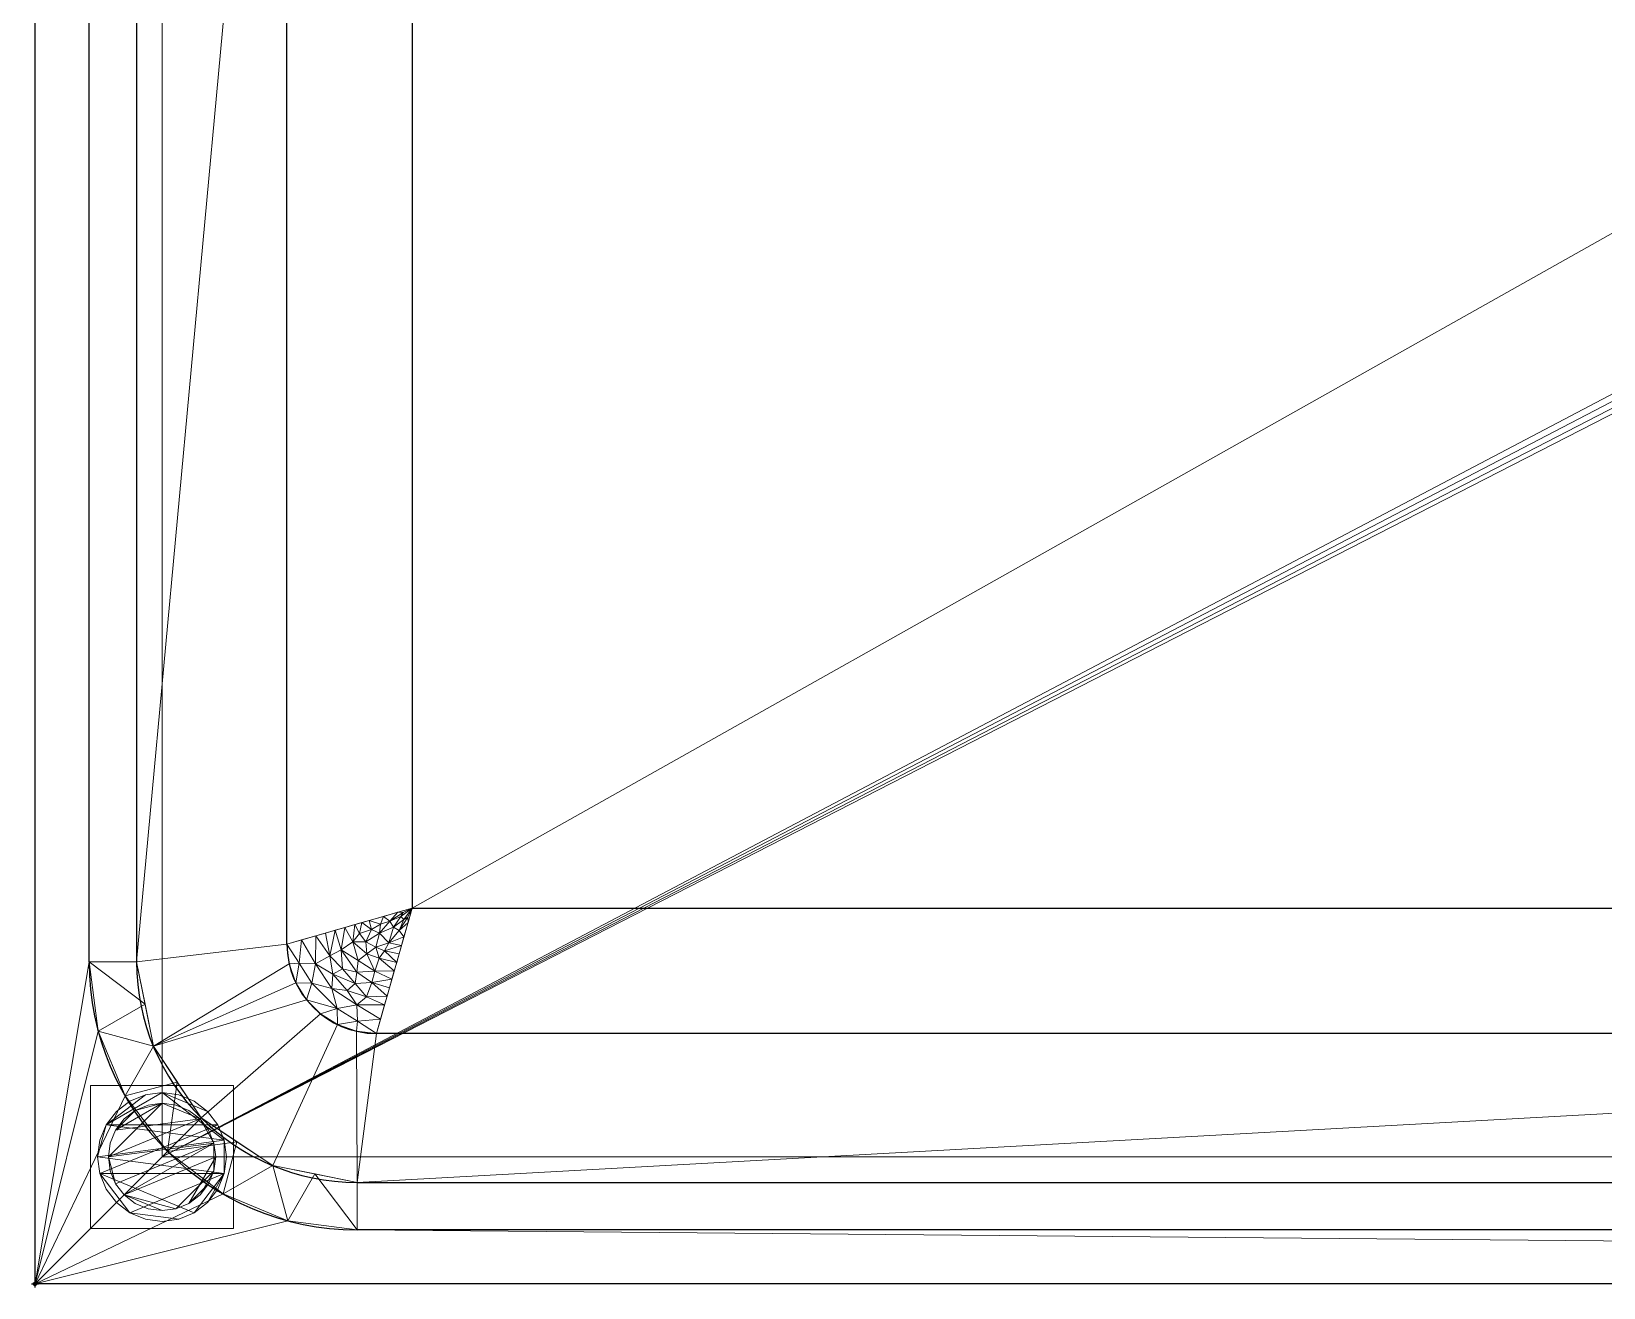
# Model space of a CAD drawing. Header units: millimetres. Extents: x -1 to 1801, y -701 to 1.
# Drawn here: x -1 to 438.4, y -701 to -350 of the extents above; entities that cross this region are included whole.
import ezdxf

# ---------------------------------------------------------------- set-up
doc = ezdxf.new("R2010")
doc.units = ezdxf.units.MM
doc.header["$PDMODE"] = 34
for name, color, linetype in [('IQ_200_2D', 1, 'Continuous'), ('IQ_200_3D', 1, 'Continuous'), ('IQ_204_2D', 7, 'Continuous'), ('IQ_INS_3D', 3, 'Continuous')]:
    doc.layers.add(name, color=color, linetype=linetype)

msp = doc.modelspace()

# ---------------------------------------------------------------- linework, layer by layer
at = {"layer": 'IQ_200_2D'}
for p, q in [((0, -700), (0, 0)), ((1800, -700), (0, -700))]:
    msp.add_line(p, q, dxfattribs=at)
at = {"layer": 'IQ_204_2D'}
for p, q in [((15.11, -610), (15.11, -110)), ((28.39, -110), (28.39, -610)), ((70.41, -605), (70.41, -155)), ((105.41, -165), (105.41, -595)), ((105.41, -595), (835.41, -595)), ((845.41, -630), (95.41, -630)), ((90, -671.61), (1710, -671.61)), ((1710, -684.89), (90, -684.89))]:
    msp.add_line(p, q, dxfattribs=at)
for centre, radius in [((95.41, -605), 25), ((90, -610), 74.89), ((90, -610), 61.61)]:
    msp.add_arc(centre, radius, 180, 270, dxfattribs=at)
at = {"layer": 'IQ_INS_3D'}
msp.add_point((0, -700), dxfattribs=at)

# ---------------------------------------------------------------- meshes
at = {"layer": 'IQ_200_3D', "lineweight": 18}
mesh = msp.add_polyface(dxfattribs=at)
corners = [(0, -13, 1000), (0, 0, 1000), (0, 0, 850), (0, -700, 850), (0, -700, 900), (0, -23, 900), (0, -20.41, 900.34), (0, -18, 901.34), (0, -15.93, 902.93), (0, -14.34, 905), (0, -13.34, 907.41), (0, -13, 910)]
mesh.append_faces([[corners[k] for k in face] for face in [(6, 2, 5), (11, 2, 10)]], dxfattribs={"vtx0": -1, "vtx1": -1})
mesh.append_faces([[corners[k] for k in face] for face in [(2, 6, 7), (2, 7, 8)]], dxfattribs={"vtx0": -1, "vtx2": -1})
mesh.append_faces([[corners[k] for k in face] for face in [(9, 10, 2), (8, 9, 2)]], dxfattribs={"vtx1": -1, "vtx2": -1})
mesh.append_faces([[corners[k] for k in face] for face in [(3, 4, 5, 2)]], dxfattribs={"vtx2": -1})
mesh.append_faces([[corners[k] for k in face] for face in [(11, 0, 1, 2)]], dxfattribs={"vtx3": -1})
mesh = msp.add_polyface(dxfattribs=at)
corners = [(1800, 0, 850), (1800, -700, 850), (0, -700, 850), (0, 0, 850), (1764.5, -110, 850), (35.5, -110, 850), (35.5, -664.5, 850), (1764.5, -664.5, 850), (915, -84.5, 850), (914.49, -80.62, 850), (912.99, -77, 850), (910.61, -73.89, 850), (907.5, -71.51, 850), (903.88, -70.01, 850), (900, -69.5, 850), (896.12, -70.01, 850), (892.5, -71.51, 850), (889.39, -73.89, 850), (887.01, -77, 850), (885.51, -80.62, 850), (885, -84.5, 850), (885.51, -88.38, 850), (887.01, -92, 850), (889.39, -95.11, 850), (892.5, -97.49, 850), (896.12, -98.99, 850), (900, -99.5, 850), (903.88, -98.99, 850), (907.5, -97.49, 850), (910.61, -95.11, 850), (912.99, -92, 850), (914.49, -88.38, 850)]
mesh.append_faces([[corners[k] for k in face] for face in [(29, 4, 28), (28, 4, 27), (9, 4, 8), (8, 4, 31), (24, 5, 23), (21, 5, 20), (16, 3, 15), (18, 3, 17)]], dxfattribs={"vtx0": -1, "vtx1": -1})
mesh.append_faces([[corners[k] for k in face] for face in [(1, 7, 4, 0), (4, 30, 31), (0, 13, 14), (5, 25, 26), (3, 18, 19)]], dxfattribs={"vtx0": -1, "vtx2": -1})
mesh.append_faces([[corners[k] for k in face] for face in [(29, 30, 4), (10, 11, 0), (12, 13, 0), (11, 12, 0), (22, 23, 5), (24, 25, 5), (21, 22, 5), (16, 17, 3)]], dxfattribs={"vtx1": -1, "vtx2": -1})
mesh.append_faces([[corners[k] for k in face] for face in [(9, 10, 0, 4), (19, 20, 5, 3)]], dxfattribs={"vtx1": -1, "vtx2": -1, "vtx3": -1})
mesh.append_faces([[corners[k] for k in face] for face in [(26, 27, 4, 5), (6, 7, 1, 2), (5, 6, 2, 3), (14, 15, 3, 0)]], dxfattribs={"vtx1": -1, "vtx3": -1})
mesh = msp.add_polyface(dxfattribs=at)
corners = [(1800, -700, 900), (1800, -23, 900), (0, -23, 900), (0, -700, 900), (90, -35.11, 900), (1710, -35.11, 900), (1729.38, -37.66, 900), (1747.44, -45.15, 900), (1762.95, -57.05, 900), (1774.85, -72.56, 900), (1782.34, -90.62, 900), (1784.89, -110, 900), (1784.89, -610, 900), (1782.34, -629.38, 900), (1774.85, -647.44, 900), (1762.95, -662.95, 900), (1747.44, -674.85, 900), (1729.38, -682.34, 900), (1710, -684.89, 900), (90, -684.89, 900), (70.62, -682.34, 900), (52.56, -674.85, 900), (37.05, -662.95, 900), (25.15, -647.44, 900), (17.66, -629.38, 900), (15.11, -610, 900), (15.11, -110, 900), (17.66, -90.62, 900), (25.15, -72.56, 900), (37.05, -57.05, 900), (52.56, -45.15, 900), (70.62, -37.66, 900)]
mesh.append_faces([[corners[k] for k in face] for face in [(9, 1, 8), (14, 0, 13), (31, 2, 30), (28, 2, 27), (21, 3, 20), (23, 3, 22)]], dxfattribs={"vtx0": -1, "vtx1": -1})
mesh.append_faces([[corners[k] for k in face] for face in [(1, 9, 10), (1, 11, 12, 0), (0, 14, 15), (0, 18, 19), (2, 28, 29), (3, 23, 24)]], dxfattribs={"vtx0": -1, "vtx2": -1})
mesh.append_faces([[corners[k] for k in face] for face in [(10, 11, 1), (5, 6, 1), (7, 8, 1), (6, 7, 1), (12, 13, 0), (15, 16, 0), (17, 18, 0), (16, 17, 0), (31, 4, 2), (29, 30, 2), (26, 27, 2), (21, 22, 3), (24, 25, 3)]], dxfattribs={"vtx1": -1, "vtx2": -1})
mesh.append_faces([[corners[k] for k in face] for face in [(4, 5, 1, 2), (25, 26, 2, 3), (19, 20, 3, 0)]], dxfattribs={"vtx1": -1, "vtx3": -1})
mesh = msp.add_polyface(dxfattribs=at)
corners = [(1710, -48.39, 890), (90, -48.39, 890), (66.42, -53.08, 890), (46.44, -66.44, 890), (33.08, -86.42, 890), (28.39, -110, 890), (28.39, -610, 890), (33.08, -633.58, 890), (46.44, -653.56, 890), (66.42, -666.92, 890), (90, -671.61, 890), (1710, -671.61, 890), (1733.58, -666.92, 890), (1753.56, -653.56, 890), (1766.92, -633.58, 890), (1771.61, -610, 890), (1771.61, -110, 890), (1766.92, -86.42, 890), (1753.56, -66.44, 890), (1733.58, -53.08, 890), (95.41, -130, 890), (845.41, -130, 890), (850.97, -130.63, 890), (856.26, -132.48, 890), (861, -135.46, 890), (864.96, -139.42, 890), (867.93, -144.16, 890), (869.78, -149.44, 890), (870.41, -155, 890), (870.41, -605, 890), (869.78, -610.56, 890), (867.93, -615.84, 890), (864.96, -620.58, 890), (861, -624.54, 890), (856.26, -627.52, 890), (850.97, -629.37, 890), (845.41, -630, 890), (95.41, -630, 890), (89.85, -629.37, 890), (84.56, -627.53, 890), (79.82, -624.55, 890), (75.86, -620.59, 890), (72.88, -615.85, 890), (71.03, -610.57, 890), (70.41, -605, 890), (70.41, -155, 890), (71.03, -149.44, 890), (72.88, -144.16, 890), (75.86, -139.42, 890), (79.82, -135.46, 890), (84.56, -132.48, 890), (89.84, -130.63, 890), (885, -84.5, 890), (885.51, -80.62, 890), (887.01, -77, 890), (889.39, -73.89, 890), (892.5, -71.51, 890), (896.12, -70.01, 890), (900, -69.5, 890), (903.88, -70.01, 890), (907.5, -71.51, 890), (910.61, -73.89, 890), (912.99, -77, 890), (914.49, -80.62, 890), (915, -84.5, 890), (914.49, -88.38, 890), (912.99, -92, 890), (910.61, -95.11, 890), (907.5, -97.49, 890), (903.88, -98.99, 890), (900, -99.5, 890), (896.12, -98.99, 890), (892.5, -97.49, 890), (889.39, -95.11, 890), (887.01, -92, 890), (885.51, -88.38, 890), (954.59, -130, 890), (1704.59, -130, 890), (1710.16, -130.63, 890), (1715.44, -132.48, 890), (1720.18, -135.46, 890), (1724.14, -139.42, 890), (1727.12, -144.16, 890), (1728.97, -149.44, 890), (1729.59, -155, 890), (1729.59, -605, 890), (1728.97, -610.57, 890), (1727.12, -615.85, 890), (1724.14, -620.59, 890), (1720.18, -624.55, 890), (1715.44, -627.53, 890), (1710.15, -629.37, 890), (1704.59, -630, 890), (954.59, -630, 890), (949.03, -629.37, 890), (943.74, -627.52, 890), (939, -624.54, 890), (935.04, -620.58, 890), (932.07, -615.84, 890), (930.22, -610.56, 890), (929.59, -605, 890), (929.59, -155, 890), (930.22, -149.44, 890), (932.07, -144.16, 890), (935.04, -139.42, 890), (939, -135.46, 890), (943.74, -132.48, 890), (949.03, -130.63, 890)]
mesh.append_faces([[corners[k] for k in face] for face in [(82, 16, 81), (65, 76, 64), (64, 76, 63), (63, 76, 62), (37, 10, 36), (38, 10, 37), (30, 99, 29), (42, 7, 41), (43, 7, 42), (45, 6, 44)]], dxfattribs={"vtx0": -1, "vtx1": -1})
mesh.append_faces([[corners[k] for k in face] for face in [(11, 93, 36, 10), (70, 26, 103, 69)]], dxfattribs={"vtx0": -1, "vtx1": -1, "vtx2": -1})
mesh.append_faces([[corners[k] for k in face] for face in [(12, 90, 91, 11), (15, 85, 86, 14), (16, 82, 83), (16, 83, 84), (27, 102, 103, 26), (28, 101, 102, 27), (78, 19, 0, 77), (68, 104, 105, 67), (69, 103, 104, 68), (0, 61, 62), (0, 59, 60), (0, 60, 61), (67, 105, 106), (9, 39, 40, 8), (8, 40, 41, 7), (5, 46, 47), (1, 56, 57), (1, 57, 58), (1, 54, 55), (1, 55, 56), (5, 48, 49, 4), (3, 50, 51, 2), (4, 49, 50, 3), (1, 20, 21), (5, 47, 48)]], dxfattribs={"vtx0": -1, "vtx2": -1})
mesh.append_faces([[corners[k] for k in face] for face in [(21, 53, 54, 1)]], dxfattribs={"vtx0": -1, "vtx2": -1, "vtx3": -1})
mesh.append_faces([[corners[k] for k in face] for face in [(11, 91, 92, 93), (29, 99, 100, 101)]], dxfattribs={"vtx0": -1, "vtx3": -1})
mesh.append_faces([[corners[k] for k in face] for face in [(87, 88, 14), (86, 87, 14), (70, 71, 26), (52, 53, 21), (28, 29, 101)]], dxfattribs={"vtx1": -1, "vtx2": -1})
mesh.append_faces([[corners[k] for k in face] for face in [(76, 77, 0, 62)]], dxfattribs={"vtx1": -1, "vtx2": -1, "vtx3": -1})
mesh.append_faces([[corners[k] for k in face] for face in [(13, 14, 88, 89), (12, 13, 89, 90), (84, 85, 15, 16), (93, 94, 35, 36), (95, 96, 33, 34), (94, 95, 34, 35), (97, 98, 31, 32), (98, 99, 30, 31), (96, 97, 32, 33), (79, 80, 17, 18), (80, 81, 16, 17), (106, 107, 66, 67), (78, 79, 18, 19), (107, 76, 65, 66), (58, 59, 0, 1), (38, 39, 9, 10), (43, 44, 6, 7), (45, 46, 5, 6), (71, 72, 25, 26), (72, 73, 24, 25), (74, 75, 22, 23), (73, 74, 23, 24), (75, 52, 21, 22), (51, 20, 1, 2)]], dxfattribs={"vtx1": -1, "vtx3": -1})
mesh = msp.add_polyface(dxfattribs=at)
corners = [(28.39, -110, 890), (15.11, -110, 900), (15.11, -610, 900), (28.39, -610, 890)]
mesh.append_faces([[corners[k] for k in face] for face in [(0, 1, 2, 3)]])
mesh = msp.add_polyface(dxfattribs=at)
corners = [(1764.5, -110, 480), (1764.5, -664.5, 480), (35.5, -664.5, 480), (35.5, -110, 480), (900, -224, 480), (903.88, -223.49, 480), (907.5, -221.99, 480), (910.61, -219.61, 480), (912.99, -216.5, 480), (914.49, -212.88, 480), (915, -209, 480), (914.49, -205.12, 480), (912.99, -201.5, 480), (910.61, -198.39, 480), (907.5, -196.01, 480), (903.88, -194.51, 480), (900, -194, 480), (896.12, -194.51, 480), (892.5, -196.01, 480), (889.39, -198.39, 480), (887.01, -201.5, 480), (885.51, -205.12, 480), (885, -209, 480), (885.51, -212.88, 480), (887.01, -216.5, 480), (889.39, -219.61, 480), (892.5, -221.99, 480), (896.12, -223.49, 480)]
mesh.append_faces([[corners[k] for k in face] for face in [(21, 3, 20), (13, 0, 12), (10, 0, 9), (5, 1, 4)]], dxfattribs={"vtx0": -1, "vtx1": -1})
mesh.append_faces([[corners[k] for k in face] for face in [(3, 21, 22), (3, 22, 23), (24, 2, 3, 23), (2, 24, 25), (2, 27, 4, 1), (0, 13, 14), (0, 10, 11), (1, 7, 8, 0)]], dxfattribs={"vtx0": -1, "vtx2": -1})
mesh.append_faces([[corners[k] for k in face] for face in [(17, 18, 3), (19, 20, 3), (18, 19, 3), (25, 26, 2), (26, 27, 2), (15, 16, 0), (14, 15, 0), (11, 12, 0), (6, 7, 1), (5, 6, 1), (8, 9, 0)]], dxfattribs={"vtx1": -1, "vtx2": -1})
mesh.append_faces([[corners[k] for k in face] for face in [(16, 17, 3, 0)]], dxfattribs={"vtx1": -1, "vtx3": -1})
mesh = msp.add_polyface(dxfattribs=at)
corners = [(35.5, -664.5, 480), (35.5, -664.5, 850), (35.5, -110, 850), (35.5, -110, 480)]
mesh.append_faces([[corners[k] for k in face] for face in [(0, 1, 2, 3)]])
mesh = msp.add_polyface(dxfattribs=at)
corners = [(105.41, -165, 520), (70.41, -155, 890), (70.41, -605, 890), (105.41, -595, 520)]
mesh.append_faces([[corners[k] for k in face] for face in [(0, 1, 2, 3)]])
mesh = msp.add_polyface(dxfattribs=at)
corners = [(835.41, -165, 520), (105.41, -165, 520), (105.41, -595, 520), (835.41, -595, 520), (790.81, -174, 520), (799.87, -175.19, 520), (808.31, -178.69, 520), (815.56, -184.25, 520), (821.12, -191.5, 520), (824.62, -199.94, 520), (825.81, -209, 520), (824.62, -218.06, 520), (821.12, -226.5, 520), (815.56, -233.75, 520), (808.31, -239.31, 520), (799.87, -242.81, 520), (790.81, -244, 520), (781.76, -242.81, 520), (773.31, -239.31, 520), (766.07, -233.75, 520), (760.5, -226.5, 520), (757.01, -218.06, 520), (755.81, -209, 520), (757.01, -199.94, 520), (760.5, -191.5, 520), (766.07, -184.25, 520), (773.31, -178.69, 520), (781.76, -175.19, 520)]
mesh.append_faces([[corners[k] for k in face] for face in [(24, 1, 23), (8, 0, 7), (13, 3, 12)]], dxfattribs={"vtx0": -1, "vtx1": -1})
mesh.append_faces([[corners[k] for k in face] for face in [(1, 26, 27), (1, 24, 25), (1, 25, 26), (0, 4, 5), (0, 5, 6), (0, 8, 9), (3, 13, 14), (3, 14, 15), (0, 10, 11, 3)]], dxfattribs={"vtx0": -1, "vtx2": -1})
mesh.append_faces([[corners[k] for k in face] for face in [(22, 23, 1), (21, 22, 1), (17, 18, 3), (18, 19, 3), (16, 17, 3), (6, 7, 0), (9, 10, 0), (11, 12, 3), (15, 16, 3)]], dxfattribs={"vtx1": -1, "vtx2": -1})
mesh.append_faces([[corners[k] for k in face] for face in [(0, 1, 27, 4), (1, 2, 20, 21), (19, 20, 2, 3)]], dxfattribs={"vtx1": -1, "vtx3": -1})
mesh = msp.add_polyface(dxfattribs=at)
corners = [(105.41, -595, 520), (70.41, -605, 890), (71.03, -610.57, 890), (72.88, -615.85, 890), (75.86, -620.59, 890), (79.82, -624.55, 890), (84.56, -627.53, 890), (89.85, -629.37, 890), (95.41, -630, 890), (105.41, -595, 520), (105.41, -595, 520), (105.41, -595, 520), (105.41, -595, 520), (105.41, -595, 520), (105.41, -595, 520), (105.41, -595, 520), (89.33, -599.59, 690), (100.41, -612.5, 705), (97.7, -621.96, 805), (103.11, -603.04, 605), (97.37, -597.3, 605), (78.45, -602.7, 805), (100.15, -600.26, 590.31), (82.99, -617.42, 819.71), (101.39, -596.15, 562.5), (104.26, -599.02, 562.5), (96.56, -625.98, 847.5), (74.43, -603.85, 847.5), (102.27, -597.35, 557.25), (103.06, -598.14, 557.25), (84.45, -623.03, 852.75), (77.38, -615.96, 852.75), (83.89, -601.15, 747.5), (90.3, -609.62, 718.75), (101.76, -607.77, 655), (96.14, -608.94, 680), (92.41, -604.37, 672.58), (98.92, -604.66, 631.14), (99.14, -598.6, 589.69), (96.24, -601.95, 629.35), (93.35, -598.45, 647.5), (101.8, -601.27, 589.69), (89.89, -622.01, 820.32), (99.06, -617.23, 755), (89.5, -616.02, 770.52), (78.4, -610.53, 820.31), (82.39, -608.31, 776.25), (92.63, -619.73, 790.25), (87.28, -617.98, 797.71), (83.24, -613.47, 793.43), (85.94, -611.98, 764.47), (85.53, -606.62, 741.73), (89.89, -612.88, 744.05), (94.97, -612.58, 716.71), (94.16, -615.75, 748.39), (86.61, -600.37, 718.75), (88.78, -604.41, 704.37), (99.73, -614.86, 730), (98.38, -619.59, 780), (102.86, -596.24, 547.6), (104.17, -597.54, 547.6), (90.08, -626.58, 862.41), (73.83, -610.33, 862.4), (101.08, -610.14, 680), (92.73, -607.77, 690.11), (95.26, -605.9, 660.82), (97.68, -606.87, 655.55), (102.43, -605.41, 630), (96.53, -599.47, 616.74), (94.05, -600.92, 644.25), (91.34, -599.02, 668.75), (90.69, -602.06, 679.37), (81.17, -601.93, 776.25)]
mesh.append_faces([[corners[k] for k in face] for face in [(28, 29, 13), (60, 25, 9), (59, 28, 14), (29, 60, 11)]], dxfattribs={"vtx0": -1})
mesh.append_faces([[corners[k] for k in face] for face in [(8, 61, 7), (20, 38, 24), (18, 42, 26), (43, 54, 58), (17, 53, 57), (7, 61, 6), (34, 66, 63), (67, 66, 34), (72, 46, 32)]], dxfattribs={"vtx0": -1, "vtx1": -1})
mesh.append_faces([[corners[k] for k in face] for face in [(22, 28, 38), (26, 42, 61), (44, 48, 47), (37, 39, 65), (64, 36, 56), (64, 53, 35), (22, 41, 29), (38, 59, 24), (61, 30, 6), (4, 30, 31), (23, 45, 31), (67, 37, 66), (31, 30, 23), (29, 28, 22), (23, 30, 42), (21, 45, 46), (51, 33, 56), (18, 47, 42), (35, 63, 66), (17, 35, 53), (65, 35, 66), (68, 38, 20), (64, 35, 65), (41, 22, 37), (22, 38, 39), (22, 39, 37), (69, 68, 40), (60, 29, 41), (68, 39, 38), (44, 50, 49), (47, 58, 54), (45, 49, 46), (50, 44, 52), (62, 31, 45), (50, 51, 46), (49, 48, 44), (23, 42, 48), (54, 44, 47), (47, 48, 42), (23, 48, 49), (23, 49, 45), (50, 46, 49), (32, 46, 51), (52, 51, 50), (36, 69, 71), (33, 51, 52), (33, 52, 53), (54, 52, 44), (64, 33, 53), (54, 57, 53), (54, 53, 52), (56, 55, 51), (28, 59, 38), (25, 60, 41), (30, 61, 42), (27, 62, 45), (31, 62, 3), (33, 64, 56), (36, 64, 65), (36, 65, 39), (37, 65, 66), (41, 37, 19), (69, 39, 68), (69, 36, 39), (16, 56, 71), (70, 71, 69), (36, 71, 56)]], dxfattribs={"vtx0": -1, "vtx1": -1, "vtx2": -1})
mesh.append_faces([[corners[k] for k in face] for face in [(62, 27, 1), (56, 16, 55), (54, 43, 57), (47, 18, 58), (35, 17, 63)]], dxfattribs={"vtx0": -1, "vtx2": -1})
mesh.append_faces([[corners[k] for k in face] for face in [(0, 24, 59)]], dxfattribs={"vtx1": -1})
mesh.append_faces([[corners[k] for k in face] for face in [(4, 5, 30), (3, 4, 31), (5, 6, 30), (1, 2, 62), (19, 25, 41), (8, 26, 61), (2, 3, 62), (21, 27, 45), (40, 70, 69), (20, 40, 68), (72, 21, 46), (55, 32, 51), (67, 19, 37), (70, 16, 71)]], dxfattribs={"vtx1": -1, "vtx2": -1})
mesh = msp.add_polyface(dxfattribs=at)
corners = [(105.41, -595, 520), (95.41, -630, 890), (845.41, -630, 890), (835.41, -595, 520)]
mesh.append_faces([[corners[k] for k in face] for face in [(0, 1, 2, 3)]])
mesh = msp.add_polyface(dxfattribs=at)
corners = [(90, -671.61, 890), (66.42, -666.92, 890), (46.44, -653.56, 890), (33.08, -633.58, 890), (28.39, -610, 890), (15.11, -610, 900), (17.66, -629.38, 900), (25.15, -647.44, 900), (37.05, -662.95, 900), (52.56, -674.85, 900), (70.62, -682.34, 900), (90, -684.89, 900), (30.74, -621.79, 890), (39.76, -643.57, 890), (56.43, -660.24, 890), (78.21, -669.26, 890)]
mesh.append_faces([[corners[k] for k in face] for face in [(15, 11, 0)]], dxfattribs={"vtx0": -1})
mesh.append_faces([[corners[k] for k in face] for face in [(6, 12, 5), (13, 8, 2), (8, 13, 7), (9, 14, 8), (2, 8, 14)]], dxfattribs={"vtx0": -1, "vtx1": -1})
mesh.append_faces([[corners[k] for k in face] for face in [(3, 6, 7), (6, 3, 12), (15, 10, 11), (9, 1, 14)]], dxfattribs={"vtx0": -1, "vtx2": -1})
mesh.append_faces([[corners[k] for k in face] for face in [(4, 5, 12)]], dxfattribs={"vtx1": -1})
mesh.append_faces([[corners[k] for k in face] for face in [(13, 3, 7), (15, 1, 10), (9, 10, 1)]], dxfattribs={"vtx1": -1, "vtx2": -1})
mesh = msp.add_polyface(dxfattribs=at)
corners = [(15.5, -644.5, 850), (15.5, -684.5, 850), (55.5, -684.5, 850), (55.5, -644.5, 850)]
mesh.append_faces([[corners[k] for k in face] for face in [(0, 1, 2, 3)]])
mesh = msp.add_polyface(dxfattribs=at)
corners = [(55.5, -684.5, 75), (15.5, -684.5, 75), (15.5, -644.5, 75), (55.5, -644.5, 75)]
mesh.append_faces([[corners[k] for k in face] for face in [(0, 1, 2, 3)]])
mesh = msp.add_polyface(dxfattribs=at)
corners = [(55.5, -644.5, 850), (55.5, -644.5, 75), (15.5, -644.5, 75), (15.5, -644.5, 850)]
mesh.append_faces([[corners[k] for k in face] for face in [(0, 1, 2, 3)]])
mesh = msp.add_polyface(dxfattribs=at)
corners = [(15.5, -644.5, 850), (15.5, -644.5, 75), (15.5, -684.5, 75), (15.5, -684.5, 850)]
mesh.append_faces([[corners[k] for k in face] for face in [(0, 1, 2, 3)]])
mesh = msp.add_polyface(dxfattribs=at)
corners = [(55.5, -684.5, 850), (55.5, -684.5, 75), (55.5, -644.5, 75), (55.5, -644.5, 850)]
mesh.append_faces([[corners[k] for k in face] for face in [(0, 1, 2, 3)]])
mesh = msp.add_polyface(dxfattribs=at)
corners = [(17.5, -664.5, 5), (18.11, -669.16, 5), (19.91, -673.5, 5), (22.77, -677.23, 5), (26.5, -680.09, 5), (30.84, -681.89, 5), (35.5, -682.5, 5), (40.16, -681.89, 5), (44.5, -680.09, 5), (48.23, -677.23, 5), (51.09, -673.5, 5), (52.89, -669.16, 5), (53.5, -664.5, 5), (52.89, -659.84, 5), (51.09, -655.5, 5), (48.23, -651.77, 5), (44.5, -648.91, 5), (40.16, -647.11, 5), (35.5, -646.5, 5), (30.84, -647.11, 5), (26.5, -648.91, 5), (22.77, -651.77, 5), (19.91, -655.5, 5), (18.11, -659.84, 5)]
mesh.append_faces([[corners[k] for k in face] for face in [(11, 8, 9, 10)]], dxfattribs={"vtx0": -1})
mesh.append_faces([[corners[k] for k in face] for face in [(4, 7, 8, 11), (11, 0, 1, 4), (13, 18, 19, 22)]], dxfattribs={"vtx0": -1, "vtx2": -1, "vtx3": -1})
mesh.append_faces([[corners[k] for k in face] for face in [(0, 11, 12, 13)]], dxfattribs={"vtx0": -1, "vtx3": -1})
mesh.append_faces([[corners[k] for k in face] for face in [(2, 3, 4, 1), (16, 17, 18, 15)]], dxfattribs={"vtx2": -1})
mesh.append_faces([[corners[k] for k in face] for face in [(13, 14, 15, 18), (22, 23, 0, 13)]], dxfattribs={"vtx2": -1, "vtx3": -1})
mesh.append_faces([[corners[k] for k in face] for face in [(4, 5, 6, 7), (19, 20, 21, 22)]], dxfattribs={"vtx3": -1})
mesh = msp.add_polyface(dxfattribs=at)
corners = [(17.5, -664.5, 0), (18.11, -659.84, 0), (19.91, -655.5, 0), (22.77, -651.77, 0), (26.5, -648.91, 0), (30.84, -647.11, 0), (35.5, -646.5, 0), (40.16, -647.11, 0), (44.5, -648.91, 0), (48.23, -651.77, 0), (51.09, -655.5, 0), (52.89, -659.84, 0), (53.5, -664.5, 0), (52.89, -669.16, 0), (51.09, -673.5, 0), (48.23, -677.23, 0), (44.5, -680.09, 0), (40.16, -681.89, 0), (35.5, -682.5, 0), (30.84, -681.89, 0), (26.5, -680.09, 0), (22.77, -677.23, 0), (19.91, -673.5, 0), (18.11, -669.16, 0)]
mesh.append_faces([[corners[k] for k in face] for face in [(2, 0, 1), (15, 13, 14), (13, 11, 12)]], dxfattribs={"vtx0": -1})
mesh.append_faces([[corners[k] for k in face] for face in [(16, 23, 13, 15)]], dxfattribs={"vtx0": -1, "vtx1": -1, "vtx2": -1})
mesh.append_faces([[corners[k] for k in face] for face in [(2, 10, 23, 0)]], dxfattribs={"vtx0": -1, "vtx1": -1, "vtx3": -1})
mesh.append_faces([[corners[k] for k in face] for face in [(2, 5, 6)]], dxfattribs={"vtx0": -1, "vtx2": -1})
mesh.append_faces([[corners[k] for k in face] for face in [(23, 10, 11, 13), (23, 16, 17, 20)]], dxfattribs={"vtx0": -1, "vtx2": -1, "vtx3": -1})
mesh.append_faces([[corners[k] for k in face] for face in [(9, 10, 2, 6)]], dxfattribs={"vtx1": -1, "vtx2": -1, "vtx3": -1})
mesh.append_faces([[corners[k] for k in face] for face in [(3, 4, 5, 2), (18, 19, 20, 17)]], dxfattribs={"vtx2": -1})
mesh.append_faces([[corners[k] for k in face] for face in [(6, 7, 8, 9), (20, 21, 22, 23)]], dxfattribs={"vtx3": -1})
mesh = msp.add_polyface(dxfattribs=at)
corners = [(17.5, -664.5, 5), (18.11, -659.84, 5), (19.91, -655.5, 5), (22.77, -651.77, 5), (26.5, -648.91, 5), (30.84, -647.11, 5), (35.5, -646.5, 5), (40.16, -647.11, 5), (44.5, -648.91, 5), (48.23, -651.77, 5), (51.09, -655.5, 5), (52.89, -659.84, 5), (53.5, -664.5, 5), (53.5, -664.5, 0), (52.89, -659.84, 0), (51.09, -655.5, 0), (48.23, -651.77, 0), (44.5, -648.91, 0), (40.16, -647.11, 0), (35.5, -646.5, 0), (30.84, -647.11, 0), (26.5, -648.91, 0), (22.77, -651.77, 0), (19.91, -655.5, 0), (18.11, -659.84, 0), (17.5, -664.5, 0)]
mesh.append_faces([[corners[k] for k in face] for face in [(13, 14, 11, 12), (0, 1, 24, 25)]], dxfattribs={"vtx1": -1})
mesh.append_faces([[corners[k] for k in face] for face in [(14, 15, 10, 11), (16, 17, 8, 9), (15, 16, 9, 10), (17, 18, 7, 8), (6, 7, 18, 19), (19, 20, 5, 6), (20, 21, 4, 5), (22, 23, 2, 3), (21, 22, 3, 4), (23, 24, 1, 2)]], dxfattribs={"vtx1": -1, "vtx3": -1})
mesh = msp.add_polyface(dxfattribs=at)
corners = [(20.5, -664.5, 75), (21.01, -668.38, 75), (22.51, -672, 75), (24.89, -675.11, 75), (28, -677.49, 75), (31.62, -678.99, 75), (35.5, -679.5, 75), (39.38, -678.99, 75), (43, -677.49, 75), (46.11, -675.11, 75), (48.49, -672, 75), (49.99, -668.38, 75), (50.5, -664.5, 75), (49.99, -660.62, 75), (48.49, -657, 75), (46.11, -653.89, 75), (43, -651.51, 75), (39.38, -650.01, 75), (35.5, -649.5, 75), (31.62, -650.01, 75), (28, -651.51, 75), (24.89, -653.89, 75), (22.51, -657, 75), (21.01, -660.62, 75)]
mesh.append_faces([[corners[k] for k in face] for face in [(10, 8, 9), (22, 20, 21)]], dxfattribs={"vtx0": -1})
mesh.append_faces([[corners[k] for k in face] for face in [(7, 3, 6)]], dxfattribs={"vtx0": -1, "vtx1": -1})
mesh.append_faces([[corners[k] for k in face] for face in [(22, 15, 18, 20)]], dxfattribs={"vtx0": -1, "vtx1": -1, "vtx2": -1, "vtx3": -1})
mesh.append_faces([[corners[k] for k in face] for face in [(13, 2, 3, 12)]], dxfattribs={"vtx0": -1, "vtx2": -1})
mesh.append_faces([[corners[k] for k in face] for face in [(3, 7, 8, 12)]], dxfattribs={"vtx0": -1, "vtx2": -1, "vtx3": -1})
mesh.append_faces([[corners[k] for k in face] for face in [(17, 18, 15, 16), (19, 20, 18)]], dxfattribs={"vtx1": -1})
mesh.append_faces([[corners[k] for k in face] for face in [(11, 12, 8, 10)]], dxfattribs={"vtx1": -1, "vtx2": -1})
mesh.append_faces([[corners[k] for k in face] for face in [(4, 5, 6, 3)]], dxfattribs={"vtx2": -1})
mesh.append_faces([[corners[k] for k in face] for face in [(0, 1, 2, 13), (13, 14, 15, 0), (22, 23, 0, 15)]], dxfattribs={"vtx2": -1, "vtx3": -1})
mesh = msp.add_polyface(dxfattribs=at)
corners = [(20.5, -664.5, 5), (21.01, -660.62, 5), (22.51, -657, 5), (24.89, -653.89, 5), (28, -651.51, 5), (31.62, -650.01, 5), (35.5, -649.5, 5), (39.38, -650.01, 5), (43, -651.51, 5), (46.11, -653.89, 5), (48.49, -657, 5), (49.99, -660.62, 5), (50.5, -664.5, 5), (49.99, -668.38, 5), (48.49, -672, 5), (46.11, -675.11, 5), (43, -677.49, 5), (39.38, -678.99, 5), (35.5, -679.5, 5), (31.62, -678.99, 5), (28, -677.49, 5), (24.89, -675.11, 5), (22.51, -672, 5), (21.01, -668.38, 5)]
mesh.append_faces([[corners[k] for k in face] for face in [(9, 6, 7, 8), (4, 2, 3), (15, 13, 14)]], dxfattribs={"vtx0": -1})
mesh.append_faces([[corners[k] for k in face] for face in [(18, 21, 17)]], dxfattribs={"vtx0": -1, "vtx1": -1})
mesh.append_faces([[corners[k] for k in face] for face in [(22, 0, 11, 21)]], dxfattribs={"vtx0": -1, "vtx1": -1, "vtx2": -1})
mesh.append_faces([[corners[k] for k in face] for face in [(0, 6, 9, 11), (21, 11, 13, 17)]], dxfattribs={"vtx0": -1, "vtx1": -1, "vtx2": -1, "vtx3": -1})
mesh.append_faces([[corners[k] for k in face] for face in [(23, 0, 22), (12, 13, 11)]], dxfattribs={"vtx1": -1})
mesh.append_faces([[corners[k] for k in face] for face in [(16, 17, 13, 15)]], dxfattribs={"vtx1": -1, "vtx2": -1})
mesh.append_faces([[corners[k] for k in face] for face in [(9, 10, 11)]], dxfattribs={"vtx2": -1})
mesh.append_faces([[corners[k] for k in face] for face in [(4, 5, 6, 2), (0, 1, 2, 6)]], dxfattribs={"vtx2": -1, "vtx3": -1})
mesh.append_faces([[corners[k] for k in face] for face in [(18, 19, 20, 21)]], dxfattribs={"vtx3": -1})
mesh = msp.add_polyface(dxfattribs=at)
corners = [(20.5, -664.5, 75), (21.01, -660.62, 75), (22.51, -657, 75), (24.89, -653.89, 75), (28, -651.51, 75), (31.62, -650.01, 75), (35.5, -649.5, 75), (39.38, -650.01, 75), (43, -651.51, 75), (46.11, -653.89, 75), (48.49, -657, 75), (49.99, -660.62, 75), (50.5, -664.5, 75), (50.5, -664.5, 5), (49.99, -660.62, 5), (48.49, -657, 5), (46.11, -653.89, 5), (43, -651.51, 5), (39.38, -650.01, 5), (35.5, -649.5, 5), (31.62, -650.01, 5), (28, -651.51, 5), (24.89, -653.89, 5), (22.51, -657, 5), (21.01, -660.62, 5), (20.5, -664.5, 5)]
mesh.append_faces([[corners[k] for k in face] for face in [(1, 24, 25, 0)]], dxfattribs={"vtx0": -1})
mesh.append_faces([[corners[k] for k in face] for face in [(8, 17, 18, 7), (9, 16, 17, 8), (7, 18, 19, 6), (15, 10, 11, 14), (5, 20, 21, 4), (4, 21, 22, 3), (2, 23, 24, 1), (3, 22, 23, 2), (20, 5, 6, 19)]], dxfattribs={"vtx0": -1, "vtx2": -1})
mesh.append_faces([[corners[k] for k in face] for face in [(13, 14, 11, 12)]], dxfattribs={"vtx1": -1})
mesh.append_faces([[corners[k] for k in face] for face in [(9, 10, 15, 16)]], dxfattribs={"vtx1": -1, "vtx3": -1})
mesh = msp.add_polyface(dxfattribs=at)
corners = [(53.5, -664.5, 5), (52.89, -669.16, 5), (51.09, -673.5, 5), (48.23, -677.23, 5), (44.5, -680.09, 5), (40.16, -681.89, 5), (35.5, -682.5, 5), (30.84, -681.89, 5), (26.5, -680.09, 5), (22.77, -677.23, 5), (19.91, -673.5, 5), (18.11, -669.16, 5), (17.5, -664.5, 5), (17.5, -664.5, 0), (18.11, -669.16, 0), (19.91, -673.5, 0), (22.77, -677.23, 0), (26.5, -680.09, 0), (30.84, -681.89, 0), (35.5, -682.5, 0), (40.16, -681.89, 0), (44.5, -680.09, 0), (48.23, -677.23, 0), (51.09, -673.5, 0), (52.89, -669.16, 0), (53.5, -664.5, 0)]
mesh.append_faces([[corners[k] for k in face] for face in [(13, 14, 11, 12), (0, 1, 24, 25)]], dxfattribs={"vtx1": -1})
mesh.append_faces([[corners[k] for k in face] for face in [(14, 15, 10, 11), (16, 17, 8, 9), (15, 16, 9, 10), (17, 18, 7, 8), (6, 7, 18, 19), (19, 20, 5, 6), (20, 21, 4, 5), (22, 23, 2, 3), (21, 22, 3, 4), (23, 24, 1, 2)]], dxfattribs={"vtx1": -1, "vtx3": -1})
mesh = msp.add_polyface(dxfattribs=at)
corners = [(50.5, -664.5, 75), (49.99, -668.38, 75), (48.49, -672, 75), (46.11, -675.11, 75), (43, -677.49, 75), (39.38, -678.99, 75), (35.5, -679.5, 75), (31.62, -678.99, 75), (28, -677.49, 75), (24.89, -675.11, 75), (22.51, -672, 75), (21.01, -668.38, 75), (20.5, -664.5, 75), (20.5, -664.5, 5), (21.01, -668.38, 5), (22.51, -672, 5), (24.89, -675.11, 5), (28, -677.49, 5), (31.62, -678.99, 5), (35.5, -679.5, 5), (39.38, -678.99, 5), (43, -677.49, 5), (46.11, -675.11, 5), (48.49, -672, 5), (49.99, -668.38, 5), (50.5, -664.5, 5)]
mesh.append_faces([[corners[k] for k in face] for face in [(1, 24, 25, 0)]], dxfattribs={"vtx0": -1})
mesh.append_faces([[corners[k] for k in face] for face in [(11, 14, 15, 10), (10, 15, 16, 9), (8, 17, 18, 7), (9, 16, 17, 8), (7, 18, 19, 6), (5, 20, 21, 4), (4, 21, 22, 3), (2, 23, 24, 1), (3, 22, 23, 2), (20, 5, 6, 19)]], dxfattribs={"vtx0": -1, "vtx2": -1})
mesh.append_faces([[corners[k] for k in face] for face in [(12, 13, 14, 11)]], dxfattribs={"vtx2": -1})
mesh = msp.add_polyface(dxfattribs=at)
corners = [(1764.5, -664.5, 480), (1764.5, -664.5, 850), (35.5, -664.5, 850), (35.5, -664.5, 480)]
mesh.append_faces([[corners[k] for k in face] for face in [(0, 1, 2, 3)]])
mesh = msp.add_polyface(dxfattribs=at)
corners = [(90, -671.61, 890), (90, -684.89, 900), (1710, -684.89, 900), (1710, -671.61, 890)]
mesh.append_faces([[corners[k] for k in face] for face in [(0, 1, 2, 3)]])
mesh = msp.add_polyface(dxfattribs=at)
corners = [(15.5, -684.5, 850), (15.5, -684.5, 75), (55.5, -684.5, 75), (55.5, -684.5, 850)]
mesh.append_faces([[corners[k] for k in face] for face in [(0, 1, 2, 3)]])
mesh = msp.add_polyface(dxfattribs=at)
corners = [(1800, -700, 900), (0, -700, 900), (0, -700, 850), (1800, -700, 850)]
mesh.append_faces([[corners[k] for k in face] for face in [(0, 1, 2, 3)]])

doc.saveas('drawing.dxf')
